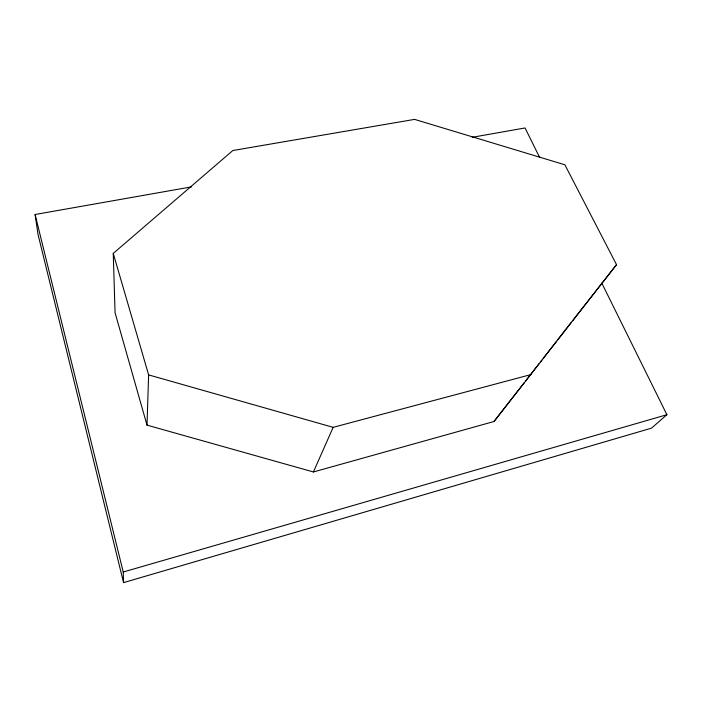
<?xml version="1.0" encoding="UTF-8"?>
<svg xmlns="http://www.w3.org/2000/svg" width="702" height="702" viewBox="0 0 702 702"><rect width="100%" height="100%" fill="white"/><g stroke="black" fill="none" stroke-linecap="round" stroke-linejoin="round"><path stroke-width="1.05" d="M147.008 425.131L148.622 374.903L113.25 253.413L232.827 150.518L414.584 119.384L564.864 164.786L616.531 264.672L494.015 421.498L313.408 471.963L147.008 425.131L115.067 312.741L113.25 253.413M313.408 471.963L333.152 427.342L530.931 374.587M494.015 421.498L524.297 382.625M525.649 380.896L539.11 363.618M540.452 361.89L541.795 360.161M543.146 358.432L556.607 341.154M557.95 339.426L571.41 322.148M572.753 320.419L574.104 318.69M574.771 317.822L616.531 264.672M601.807 283.117L666.9 414.707L651.482 428.159L123.552 582.616L37.978 234.205L35.1 214.505L191.585 186.864M123.552 582.616L123.236 572.007L666.9 414.707M472.183 137.302L525.061 127.957L539.636 157.423M148.622 374.903L333.152 427.342M35.1 214.505L123.236 572.007"/></g></svg>
